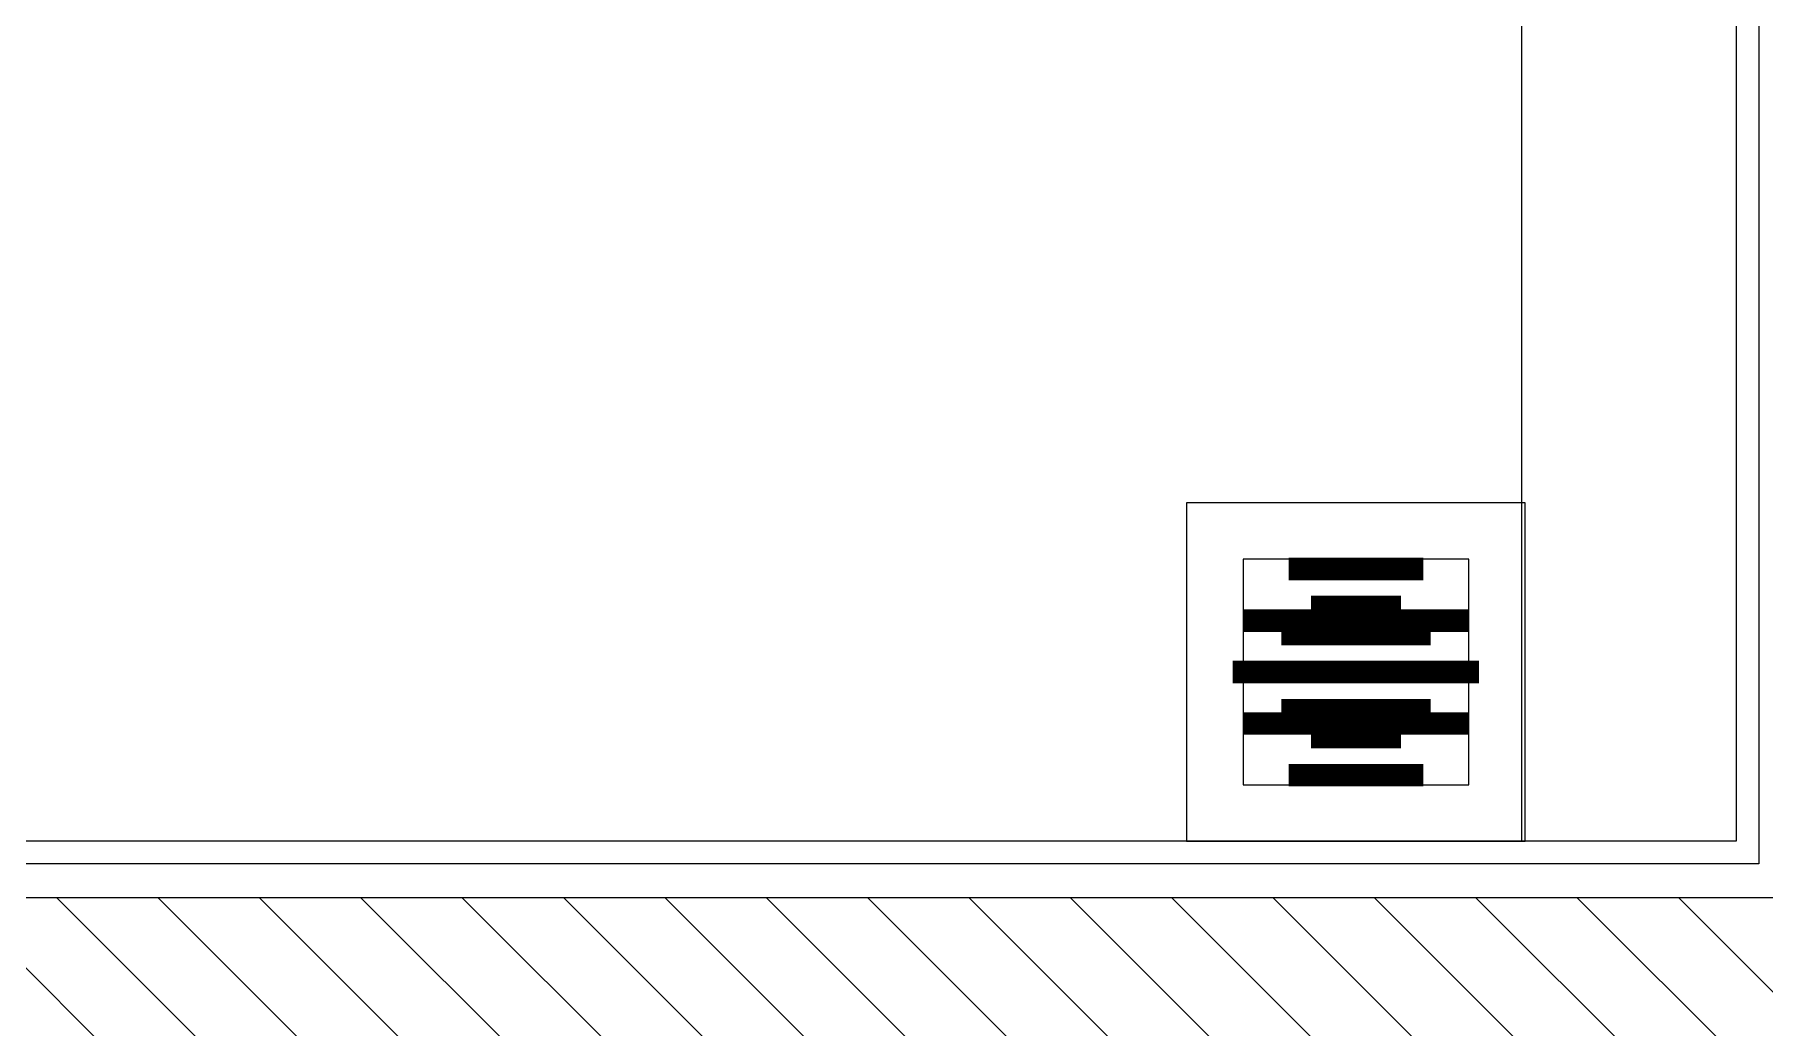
# Model space of a CAD drawing. Header units: millimetres. Extents: x -343543 to 400519, y -115663 to 104219.
# Drawn here: x -146272 to -145506, y 4397 to 4838 of the extents above; entities that cross this region are included whole.
import ezdxf

# ---------------------------------------------------------------- set-up
doc = ezdxf.new("R2010")
doc.units = ezdxf.units.MM
doc.layers.get('0').update_dxf_attribs({"color": 231, "lineweight": 0})
for name, color, linetype, lineweight in [('A-SYMBOLS', 10, 'Continuous', 13), ('XREF MAT BANG TUONG XAY$0$01.Xref _MB T1$0$A-FURN', 8, 'Continuous', 5), ('XREF MAT BANG TUONG XAY$0$01.Xref _MB T1$0$A-FURN @ 50', 8, 'Continuous', 5), ('XREF MAT BANG TUONG XAY$0$01.Xref _MB T1$0$A-FURN @ 75', 8, 'Continuous', 5), ('XREF MAT BANG TUONG XAY$0$01.Xref _MB T1$0$A-TEXT', 8, 'Continuous', 25), ('XREF MAT BANG TUONG XAY$0$A-WALL-INT', 8, 'Continuous', 9)]:
    doc.layers.add(name, color=color, linetype=linetype, lineweight=lineweight)
for name, color, linetype in [('XREF MAT BANG TUONG XAY$0$A-FNSH', 8, 'Continuous'), ('XREF MAT BANG TUONG XAY$0$A-FURN', 8, 'Continuous'), ('XREF MAT BANG TUONG XAY$0$A-PATT', 8, 'Continuous')]:
    doc.layers.add(name, color=color, linetype=linetype)

# ---------------------------------------------------------------- blocks, each defined once
blk = doc.blocks.new('XREF MAT BANG TUONG XAY$0$01.Xref _MB T1$0$Drain')
at = {"color": 8}
blk.add_lwpolyline([(-1.2, -1.2), (1.2, -1.2), (1.2, 1.2), (-1.2, 1.2)], close=True, dxfattribs=at)
at = {"color": 8, "const_width": 0.16}
for points in [[(-0.365, 0.793), (-0.365, -0.793)], [(0, 0.873), (0, -0.873)], [(0.365, 0.793), (0.365, -0.793)], [(-0.731, 0.478), (-0.731, -0.478)], [(0.731, 0.478), (0.731, -0.478)]]:
    blk.add_lwpolyline(points, dxfattribs=at)
blk = doc.blocks.new('*U3472')
at = {"layer": 'XREF MAT BANG TUONG XAY$0$01.Xref _MB T1$0$A-FURN @ 50', "color": 8, "xscale": -41.66666666666669, "yscale": 41.66666666666669, "zscale": 41.66666666666669, "rotation": 270}
blk.add_blockref('XREF MAT BANG TUONG XAY$0$01.Xref _MB T1$0$Drain', (-4251.58, 1555), dxfattribs=at)
at = {"layer": 'XREF MAT BANG TUONG XAY$0$01.Xref _MB T1$0$A-FURN @ 75', "color": 8, "xscale": -62.50000000000004, "yscale": 62.50000000000004, "zscale": 62.50000000000002, "rotation": 270}
blk.add_blockref('XREF MAT BANG TUONG XAY$0$01.Xref _MB T1$0$Drain', (-4251.58, 1555), dxfattribs=at)
blk = doc.blocks.new('*U224')
at = {"layer": 'XREF MAT BANG TUONG XAY$0$A-PATT'}
h = blk.add_hatch(dxfattribs=at)
h.set_pattern_fill('ANSI31', color=8, scale=10)
h.set_pattern_definition([(45, (36991.79, -11178.564), (-22.45064, 22.45064), [])])
h.paths.add_polyline_path([(-38.7, 47.5), (1506.3, 47.5), (1506.3, -47.5), (-38.7, -47.5)])
at = {"layer": 'XREF MAT BANG TUONG XAY$0$A-WALL-INT', "color": 8}
blk.add_lwpolyline([(-38.7, 47.5), (1506.3, 47.5), (1506.3, -47.5), (-38.7, -47.5)], close=True, dxfattribs=at)
blk = doc.blocks.new('XREF MAT BANG TUONG XAY$0$01.Xref _MB T1$0$Phong tam')
at = {"layer": 'XREF MAT BANG TUONG XAY$0$A-FURN', "color": 8, "elevation": 0}
blk.add_lwpolyline([(-4325, 6965), (-4420.01, 6965), (-4420.01, 1480), (-4325, 1480)], close=True, dxfattribs=at)
at = {"layer": 'XREF MAT BANG TUONG XAY$0$01.Xref _MB T1$0$A-FURN', "linetype": 'Continuous'}
blk.add_blockref('*U3472', (0, 0), dxfattribs=at)
at = {"layer": 'XREF MAT BANG TUONG XAY$0$A-FURN', "color": 8, "rotation": 180}
blk.add_blockref('*U224', (-2938.7, 1407.5), dxfattribs=at)
blk = doc.blocks.new('01.Xref _MB T1')
at = {"layer": 'XREF MAT BANG TUONG XAY$0$A-FNSH', "color": 8}
for points in [[(40015.00146, 10225.00021), (38110.00023, 10225.00021), (38110.00023, 10824.86981), (37850.00024, 10825.00868), (37849.99991, 10225.00011), (36720.00083, 10225.00011), (36720.02483, 10825.03045), (36460.00023, 10824.96241), (36460.00008, 10224.99984), (34525.0013, 10224.99984), (34525.0013, 9964.99997), (35815.01181, 9965.00167), (35815.01905, 4479.99998), (34270.0013, 4479.99998)], [(40015.00146, 10215.00021), (38100.00023, 10215.00021), (38100.00023, 10814.87515), (37860.00023, 10815.00334), (37859.99991, 10215.00011), (36710.00043, 10215.00011), (36710.02443, 10815.02783), (36470.00023, 10814.96502), (36470.00008, 10214.99984), (34535.0013, 10214.99984), (34535.0013, 9974.99999), (35825.01179, 9975.00168), (35825.01906, 4469.99998), (34280.0013, 4469.99998)]]:
    blk.add_lwpolyline(points, dxfattribs=at)
at = {"layer": 'XREF MAT BANG TUONG XAY$0$01.Xref _MB T1$0$A-TEXT', "color": 8, "xscale": -1}
blk.add_blockref('XREF MAT BANG TUONG XAY$0$01.Xref _MB T1$0$Phong tam', (31395.0001, 2999.99999), dxfattribs=at)

msp = doc.modelspace()

# ---------------------------------------------------------------- block references
at = {"layer": 'A-SYMBOLS'}
msp.add_blockref('01.Xref _MB T1', (-181333.08, 0), dxfattribs=at)

doc.saveas('drawing.dxf')
